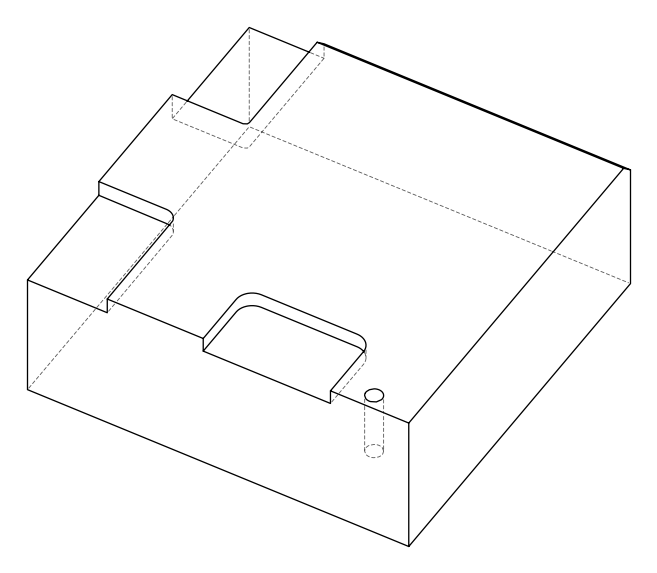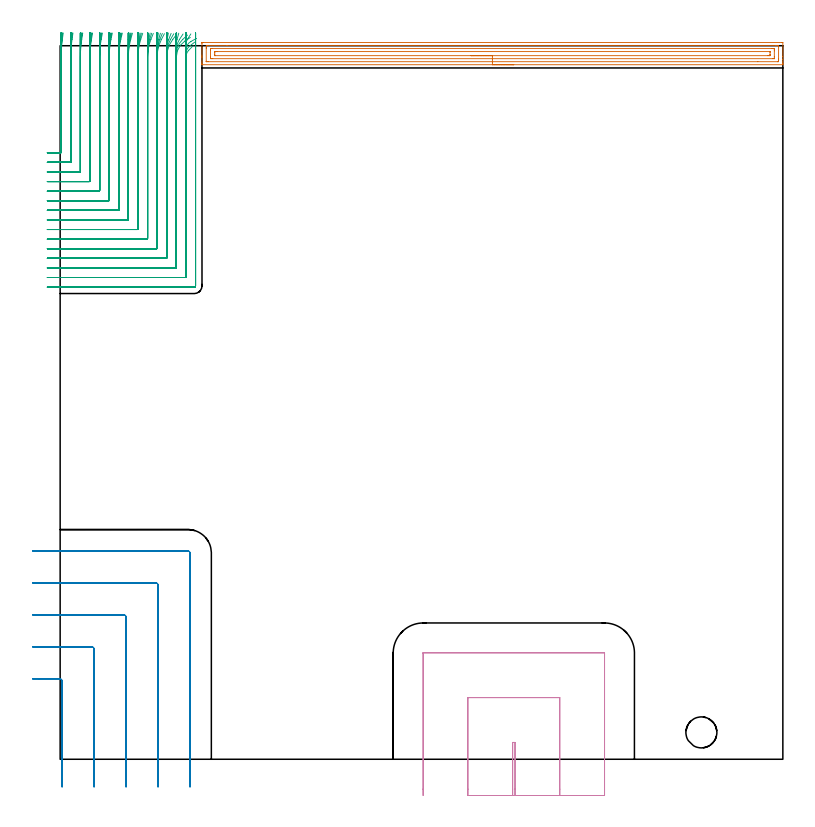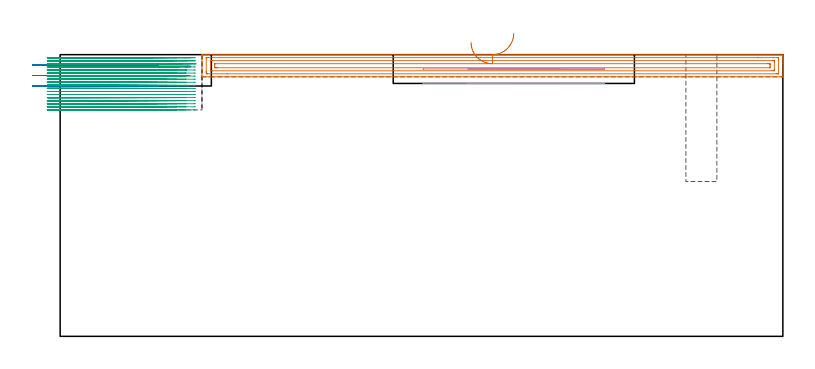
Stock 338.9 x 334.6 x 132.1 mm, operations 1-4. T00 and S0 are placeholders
(PLAN: 5 operations, 4 tool changes, 91.1 min)
(1 AREA_MILL | FG_CHAMFER_SURFACE | UGT0205_001 | 8.95 min | 15055 mm3)
(2 MILL_CORNER_NOTCH_RECTANGULAR | CORNER_NOTCH_RECTANGULAR | UGT0201_104 | Follow Part, ap 5, ae 75% | 4.09 min | 111877 mm3)
(3 MILL_CORNER_NOTCH_RECTANGULAR_1 | CORNER_NOTCH_RECTANGULAR_1 | NXT0201_008 | Follow Part, ap 1.5, ae 75% | 74.88 min | 199755 mm3)
(4 MILL_SLOT | SLOT_PARTIAL_RECTANGULAR | UGT0201_006 | Follow Part, ap 7, ae 75% | 2.39 min | 96426 mm3)
(5 MILL_BLIND_HOLE_FROM_SOLID_MATERIAL | STEP1POCKET | UGT0201_130 | Spiral | 0.82 min | 9828 mm3)
(TOOL UGT0205_001 | Chamfer Mill 20 x 3 x 45 deg. | D20 FL50 Z2)
(TOOL UGT0201_104 | End Mill 20 mm | D20 FL22 Z2)
(TOOL NXT0201_008 | ENDMILL 6mm [2P460-0600-NA 1630] | D6 FL26 Z6)
(TOOL UGT0201_006 | End Mill 28 mm | D28 FL25 Z2)
(TOOL UGT0201_130 | Carbide End Mill 12.0 | D12 FL15 Z4)
(OP 1 AREA_MILL)
G17 G21 G94 G90
T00 M6
G54
G17 G0 G90 X212.7 Y325.7 S1061 M3
G43 Z142.1 H0
G94 G1 X212.662 Z141.228 F250.
X212.548 Z140.363
X212.359 Z139.512
X212.097 Z138.68
X211.763 Z137.874
X211.36 Z137.1
X210.892 Z136.364
X210.36 Z135.672
X209.771 Z135.029
X209.128 Z134.44
X208.436 Z133.908
X207.7 Z133.44
X206.926 Z133.037
X206.12 Z132.703
X205.288 Z132.441
X204.437 Z132.252
X203.572 Z132.138
X202.7 Z132.1
X66.654
X66.51 Y325.702 Z132.089
X66.503 Y325.829 Z131.963
X66.5 Y325.963 Z131.836
Y326.349 Z131.45
Y326.956 Z130.838
Y329.013 Z128.785
Y329.585 Z128.209
Y330.175 Z127.62
Y335.72 Z122.077
X66.504 Y336.01 Z121.787
X66.51 Y336.092 Z121.705
X66.594 Y336.099 Z121.699
X67.101 Y336.1 Z121.7
X338.299
X338.811 Y336.094 Z121.703
X338.89 Y336.092 Z121.706
X338.9 Y336.006 Z121.791
Y329.585 Z128.209
Y328.136 Z129.661
Y326.956 Z130.838
Y326.349 Z131.45
Y326.08 Z131.719
Y325.963 Z131.836
X338.897 Y325.829 Z131.963
X338.89 Y325.702 Z132.089
X338.745 Y325.7 Z132.1
X202.7
Y327.114 Z130.686
X69.616
X68.885 Y327.115 Z130.685
X68.722 Y327.116 Z130.684
X68.542 Y327.121 Z130.679
X68.509 Y327.125 Z130.675
X68.505 Y327.149 Z130.651
X68.503 Y327.176 Z130.624
X68.5 Y327.334 Z130.466
Y333.469 Z124.331
X68.503 Y333.967 Z123.833
X68.509 Y334.336 Z123.464
X68.529 Y334.679 Z123.121
X68.885 Y334.683 Z123.117
X69.046 Y334.685 Z123.115
X78.245 Y334.686 Z123.114
X335.784
X336.515 Y334.685 Z123.115
X336.678 Y334.683 Z123.117
X336.858 Y334.679 Z123.121
X336.891 Y334.675 Z123.125
X336.895 Y334.651 Z123.149
X336.897 Y334.624 Z123.176
X336.9 Y334.466 Z123.334
Y328.331 Z129.469
X336.897 Y327.833 Z129.967
X336.891 Y327.464 Z130.336
X336.871 Y327.121 Z130.679
X336.515 Y327.116 Z130.684
X336.354 Y327.115 Z130.685
X327.165 Y327.114 Z130.686
X202.7
Y328.528 Z129.272
X71.561 Y328.529 Z129.271
X70.849 Y328.532 Z129.268
X70.669 Y328.535 Z129.265
X70.51 Y328.549 Z129.251
X70.505 Y328.709 Z129.091
X70.501 Y328.874 Z128.926
X70.5 Y329.585 Z128.215
Y332.38 Z125.42
X70.503 Y333.091 Z124.709
X70.507 Y333.25 Z124.55
X70.515 Y333.265 Z124.535
X70.532 Y333.268 Z124.532
X70.577 Y333.27 Z124.53
X70.669 Y333.271 Z124.529
X71.377 Y333.272 Z124.528
X333.839 Y333.271 Z124.529
X334.551 Y333.268 Z124.532
X334.731 Y333.264 Z124.536
X334.89 Y333.25 Z124.55
X334.895 Y333.091 Z124.709
X334.899 Y332.926 Z124.874
X334.9 Y332.214 Z125.586
Y329.42 Z128.38
X334.897 Y328.709 Z129.091
X334.893 Y328.55 Z129.25
X334.885 Y328.535 Z129.265
X334.868 Y328.532 Z129.268
X334.823 Y328.53 Z129.27
X334.731 Y328.529 Z129.271
X334.023 Y328.528 Z129.272
X202.7
Y329.943 Z127.857
X72.626
X72.559 Y329.944 Z127.856
X72.529 Y329.946 Z127.854
X72.515 Y329.949 Z127.851
X72.51 Y329.959 Z127.841
X72.506 Y330.049 Z127.751
X72.5 Y330.416 Z127.384
Y331.292 Z126.508
Y331.338 Z126.462
X72.507 Y331.753 Z126.047
X72.51 Y331.85 Z125.95
X72.641 Y331.854 Z125.946
X72.818 Y331.856 Z125.944
X73.345 Y331.857 Z125.943
X73.709
X332.774
X332.841 Y331.856 Z125.944
X332.871 Y331.854 Z125.946
X332.885 Y331.851 Z125.949
X332.89 Y331.841 Z125.959
X332.894 Y331.751 Z126.049
X332.9 Y331.384 Z126.416
Y330.508 Z127.292
Y330.462 Z127.338
X332.893 Y330.047 Z127.753
X332.89 Y329.95 Z127.85
X332.759 Y329.946 Z127.854
X332.582 Y329.944 Z127.856
X332.055 Y329.943 Z127.857
X331.691
X202.7
X201.828 Z127.895
X200.964 Z128.009
X200.112 Z128.198
X199.28 Z128.46
X198.474 Z128.794
X197.7 Z129.197
X196.964 Z129.666
X196.272 Z130.197
X195.629 Z130.786
X195.04 Z131.43
X194.509 Z132.122
X194.04 Z132.857
X193.637 Z133.631
X193.303 Z134.437
X193.041 Z135.269
X192.852 Z136.121
X192.738 Z136.986
X192.7 Z137.857
G0 Z142.1
M5
M2
(OP 2 MILL_CORNER_NOTCH_RECTANGULAR)
G17 G21 G94 G90
T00 M6
G54
G17 G0 G90 X0.9 Y-13. S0 M3
G43 Z142.1 H0
Z127.2
G94 G1 Y-10. F250.
Y36.706 F500.
G3 X-0.094 Y37.7 R1.
G1 X-10.
X-13. F250.
G0 Z142.1
X15.9 Y-13.
Z127.2
G1 Y-10.
Y51.705 F500.
G3 X14.905 Y52.7 R1.
G1 X-10.
X-13. F250.
G0 Z142.1
X30.9 Y-13.
Z127.2
G1 Y-10.
Y66.705 F500.
G3 X29.905 Y67.7 R1.
G1 X-10.
X-13. F250.
G0 Z142.1
X45.9 Y-13.
Z127.2
G1 Y-10.
Y81.705 F500.
G3 X44.905 Y82.7 R1.
G1 X-10.
X-13. F250.
G0 Z142.1
X60.9 Y-13.
Z127.2
G1 Y-10.
Y96.704 F500.
G3 X59.904 Y97.7 R1.
G1 X-10.
X-13. F250.
G0 Z142.1
X0.9 Y-13.
Z122.3
G1 Y-10.
Y36.706 F500.
G3 X-0.094 Y37.7 R1.
G1 X-10.
X-13. F250.
G0 Z142.1
X15.9 Y-13.
Z122.3
G1 Y-10.
Y51.705 F500.
G3 X14.905 Y52.7 R1.
G1 X-10.
X-13. F250.
G0 Z142.1
X30.9 Y-13.
Z122.3
G1 Y-10.
Y66.705 F500.
G3 X29.905 Y67.7 R1.
G1 X-10.
X-13. F250.
G0 Z142.1
X45.9 Y-13.
Z122.3
G1 Y-10.
Y81.705 F500.
G3 X44.905 Y82.7 R1.
G1 X-10.
X-13. F250.
G0 Z142.1
X60.9 Y-13.
Z122.3
G1 Y-10.
Y96.704 F500.
G3 X59.904 Y97.7 R1.
G1 X-10.
X-13. F250.
G0 Z142.1
X0.9 Y-13.
Z117.4
G1 Y-10.
Y36.706 F500.
G3 X-0.094 Y37.7 R1.
G1 X-10.
X-13. F250.
G0 Z142.1
X15.9 Y-13.
Z117.4
G1 Y-10.
Y51.705 F500.
G3 X14.905 Y52.7 R1.
G1 X-10.
X-13. F250.
G0 Z142.1
X30.9 Y-13.
Z117.4
G1 Y-10.
Y66.705 F500.
G3 X29.905 Y67.7 R1.
G1 X-10.
X-13. F250.
G0 Z142.1
X45.9 Y-13.
Z117.4
G1 Y-10.
Y81.705 F500.
G3 X44.905 Y82.7 R1.
G1 X-10.
X-13. F250.
G0 Z142.1
X60.9 Y-13.
Z117.4
G1 Y-10.
Y96.704 F500.
G3 X59.904 Y97.7 R1.
G1 X-10.
X-13. F250.
G0 Z142.1
M5
M2
(OP 3 MILL_CORNER_NOTCH_RECTANGULAR_1)
G17 G21 G94 G90
T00 M6
G54
G17 G0 G90 X-6. Y284.4 S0 M3
G43 Z142.1 H1
Z130.661
G94 G1 X-3. F250.
X0.205 F500.
G3 X0.5 Y284.695 R0.3
G1 Y329.319
G2 X1.047 Y337.6 R63.
G1 X1.441 Y340.574 F250.
G0 Z142.1
X-6. Y279.9
Z130.661
G1 X-3.
X4.704 F500.
G3 X5. Y280.196 R0.3
G1 Y329.319
G2 X5.589 Y337.6 R58.5
G1 X6.014 Y340.57 F250.
G0 Z142.1
X-6. Y275.4
Z130.661
G1 X-3.
X9.204 F500.
G3 X9.5 Y275.696 R0.3
G1 Y329.319
G2 X10.139 Y337.6 R54.
G1 X10.599 Y340.565 F250.
G0 Z142.1
X-6. Y270.9
Z130.661
G1 X-3.
X13.704 F500.
G3 X14. Y271.196 R0.3
G1 Y329.319
G2 X14.698 Y337.6 R49.5
G1 X15.2 Y340.558 F250.
G0 Z142.1
X-6. Y266.4
Z130.661
G1 X-3.
X18.204 F500.
G3 X18.5 Y266.696 R0.3
G1 Y329.319
G2 X19.269 Y337.6 R45.
G1 X19.821 Y340.549 F250.
G0 Z142.1
X-6. Y261.9
Z130.661
G1 X-3.
X22.704 F500.
G3 X23. Y262.196 R0.3
G1 Y329.319
G2 X23.856 Y337.6 R40.5
G1 X24.469 Y340.537 F250.
G0 Z142.1
X-6. Y257.4
Z130.661
G1 X-3.
X27.204 F500.
G3 X27.5 Y257.696 R0.3
G1 Y329.319
G2 X28.465 Y337.6 R36.
G1 X29.156 Y340.52 F250.
G0 Z142.1
X-6. Y252.9
Z130.661
G1 X-3.
X31.703 F500.
G3 X32. Y253.197 R0.3
G1 Y329.319
G2 X33.108 Y337.6 R31.5
G1 X33.897 Y340.494 F250.
G0 Z142.1
X-6. Y248.4
Z130.661
G1 X-3.
X36.203 F500.
G3 X36.5 Y248.697 R0.3
G1 Y329.319
G2 X37.801 Y337.6 R27.
G1 X38.722 Y340.455 F250.
G0 Z142.1
X-6. Y243.9
Z130.661
G1 X-3.
X40.703 F500.
G3 X41. Y244.197 R0.3
G1 Y329.319
G2 X42.579 Y337.6 R22.5
G1 X43.684 Y340.389 F250.
G0 Z142.1
X-6. Y239.4
Z130.661
G1 X-3.
X45.203 F500.
G3 X45.5 Y239.697 R0.3
G1 Y329.319
G2 X47.518 Y337.6 R18.
G1 X48.898 Y340.264 F250.
G0 Z142.1
X-6. Y234.9
Z130.661
G1 X-3.
X49.703 F500.
G3 X50. Y235.197 R0.3
G1 Y329.319
G2 X52.838 Y337.6 R13.5
G1 X54.679 Y339.969 F250.
G0 Z142.1
X-6. Y230.4
Z130.661
G1 X-3.
X54.203 F500.
G3 X54.5 Y230.697 R0.3
G1 Y329.319
G2 X58.548 Y336.834 R9.
G1 X61.053 Y338.485 F250.
G0 Z142.1
X-6. Y225.9
Z130.661
G1 X-3.
X58.702 F500.
G3 X59. Y226.198 R0.3
G1 Y329.319
G2 X60.271 Y332.453 R4.5
G1 X62.36 Y334.606 F250.
G0 Z142.1
X-6. Y221.4
Z130.661
G1 X-3.
X62.9 F500.
G3 X63.5 Y222. R0.6
G1 Y329.319
Y332.319 F250.
G0 Z142.1
X-6. Y284.4
Z129.222
G1 X-3.
X0.205 F500.
G3 X0.5 Y284.695 R0.3
G1 Y330.889
G2 X0.858 Y337.6 R63.
G1 X1.178 Y340.583 F250.
G0 Z142.1
X-6. Y279.9
Z129.222
G1 X-3.
X4.704 F500.
G3 X5. Y280.196 R0.3
G1 Y330.889
G2 X5.386 Y337.6 R58.5
G1 X5.73 Y340.58 F250.
G0 Z142.1
X-6. Y275.4
Z129.222
G1 X-3.
X9.204 F500.
G3 X9.5 Y275.696 R0.3
G1 Y330.889
G2 X9.919 Y337.6 R54.
G1 X10.291 Y340.577 F250.
G0 Z142.1
X-6. Y270.9
Z129.222
G1 X-3.
X13.704 F500.
G3 X14. Y271.196 R0.3
G1 Y330.889
G2 X14.457 Y337.6 R49.5
G1 X14.864 Y340.572 F250.
G0 Z142.1
X-6. Y266.4
Z129.222
G1 X-3.
X18.204 F500.
G3 X18.5 Y266.696 R0.3
G1 Y330.889
G2 X19.003 Y337.6 R45.
G1 X19.451 Y340.566 F250.
G0 Z142.1
X-6. Y261.9
Z129.222
G1 X-3.
X22.704 F500.
G3 X23. Y262.196 R0.3
G1 Y330.889
G2 X23.56 Y337.6 R40.5
G1 X24.057 Y340.559 F250.
G0 Z142.1
X-6. Y257.4
Z129.222
G1 X-3.
X27.204 F500.
G3 X27.5 Y257.696 R0.3
G1 Y330.889
G2 X28.131 Y337.6 R36.
G1 X28.69 Y340.547 F250.
G0 Z142.1
X-6. Y252.9
Z129.222
G1 X-3.
X31.703 F500.
G3 X32. Y253.197 R0.3
G1 Y330.889
G2 X32.723 Y337.6 R31.5
G1 X33.362 Y340.531 F250.
G0 Z142.1
X-6. Y248.4
Z129.222
G1 X-3.
X36.203 F500.
G3 X36.5 Y248.697 R0.3
G1 Y330.889
G2 X37.347 Y337.6 R27.
G1 X38.093 Y340.506 F250.
G0 Z142.1
X-6. Y243.9
Z129.222
G1 X-3.
X40.703 F500.
G3 X41. Y244.197 R0.3
G1 Y330.889
G2 X42.024 Y337.6 R22.5
G1 X42.919 Y340.463 F250.
G0 Z142.1
X-6. Y239.4
Z129.222
G1 X-3.
X45.203 F500.
G3 X45.5 Y239.697 R0.3
G1 Y330.889
G2 X46.798 Y337.6 R18.
G1 X47.916 Y340.384 F250.
G0 Z142.1
X-6. Y234.9
Z129.222
G1 X-3.
X49.703 F500.
G3 X50. Y235.197 R0.3
G1 Y330.889
G2 X51.786 Y337.6 R13.5
G1 X53.277 Y340.203 F250.
G0 Z142.1
X-6. Y230.4
Z129.222
G1 X-3.
X54.203 F500.
G3 X54.5 Y230.697 R0.3
G1 Y330.889
G2 X57.503 Y337.6 R9.
G1 X59.74 Y339.599 F250.
G0 Z142.1
X-6. Y225.9
Z129.222
G1 X-3.
X58.702 F500.
G3 X59. Y226.198 R0.3
G1 Y330.889
G2 X60.729 Y334.435 R4.5
G1 X63.093 Y336.282 F250.
G0 Z142.1
X-6. Y221.4
Z129.222
G1 X-3.
X62.9 F500.
G3 X63.5 Y222. R0.6
G1 Y330.889
Y333.889 F250.
G0 Z142.1
X-6. Y284.4
Z127.783
G1 X-3.
X0.205 F500.
G3 X0.5 Y284.695 R0.3
G1 Y332.65
G2 X0.695 Y337.6 R63.
G1 X0.931 Y340.591 F250.
G0 Z142.1
X-6. Y279.9
Z127.783
G1 X-3.
X4.704 F500.
G3 X5. Y280.196 R0.3
G1 Y332.65
G2 X5.21 Y337.6 R58.5
G1 X5.464 Y340.589 F250.
G0 Z142.1
X-6. Y275.4
Z127.783
G1 X-3.
X9.204 F500.
G3 X9.5 Y275.696 R0.3
G1 Y332.65
G2 X9.727 Y337.6 R54.
G1 X10.002 Y340.587 F250.
G0 Z142.1
X-6. Y270.9
Z127.783
G1 X-3.
X13.704 F500.
G3 X14. Y271.196 R0.3
G1 Y332.65
G2 X14.248 Y337.6 R49.5
G1 X14.548 Y340.585 F250.
G0 Z142.1
X-6. Y266.4
Z127.783
G1 X-3.
X18.204 F500.
G3 X18.5 Y266.696 R0.3
G1 Y332.65
G2 X18.773 Y337.6 R45.
G1 X19.103 Y340.582 F250.
G0 Z142.1
X-6. Y261.9
Z127.783
G1 X-3.
X22.704 F500.
G3 X23. Y262.196 R0.3
G1 Y332.65
G2 X23.304 Y337.6 R40.5
G1 X23.67 Y340.578 F250.
G0 Z142.1
X-6. Y257.4
Z127.783
G1 X-3.
X27.204 F500.
G3 X27.5 Y257.696 R0.3
G1 Y332.65
G2 X27.842 Y337.6 R36.
G1 X28.255 Y340.572 F250.
G0 Z142.1
X-6. Y252.9
Z127.783
G1 X-3.
X31.703 F500.
G3 X32. Y253.197 R0.3
G1 Y332.65
G2 X32.391 Y337.6 R31.5
G1 X32.863 Y340.563 F250.
G0 Z142.1
X-6. Y248.4
Z127.783
G1 X-3.
X36.203 F500.
G3 X36.5 Y248.697 R0.3
G1 Y332.65
G2 X36.958 Y337.6 R27.
G1 X37.508 Y340.549 F250.
G0 Z142.1
X-6. Y243.9
Z127.783
G1 X-3.
X40.703 F500.
G3 X41. Y244.197 R0.3
G1 Y332.65
G2 X41.551 Y337.6 R22.5
G1 X42.211 Y340.526 F250.
G0 Z142.1
X-6. Y239.4
Z127.783
G1 X-3.
X45.203 F500.
G3 X45.5 Y239.697 R0.3
G1 Y332.65
G2 X46.194 Y337.6 R18.
G1 X47.019 Y340.484 F250.
G0 Z142.1
X-6. Y234.9
Z127.783
G1 X-3.
X49.703 F500.
G3 X50. Y235.197 R0.3
G1 Y332.65
G2 X50.94 Y337.6 R13.5
G1 X52.04 Y340.391 F250.
G0 Z142.1
X-6. Y230.4
Z127.783
G1 X-3.
X54.203 F500.
G3 X54.5 Y230.697 R0.3
G1 Y332.65
G2 X55.984 Y337.6 R9.
G1 X57.634 Y340.105 F250.
G0 Z142.1
X-6. Y225.9
Z127.783
G1 X-3.
X58.702 F500.
G3 X59. Y226.198 R0.3
G1 Y332.65
G2 X61.311 Y336.581 R4.5
G1 X63.932 Y338.041 F250.
G0 Z142.1
X-6. Y221.4
Z127.783
G1 X-3.
X62.9 F500.
G3 X63.5 Y222. R0.6
G1 Y332.65
Y335.65 F250.
G0 Z142.1
X-6. Y284.4
Z126.344
G1 X-3.
X0.205 F500.
G3 X0.5 Y284.695 R0.3
G1 Y335.2
G2 X0.546 Y337.6 R63.
G1 X0.66 Y340.598 F250.
G0 Z142.1
X-6. Y279.9
Z126.344
G1 X-3.
X4.704 F500.
G3 X5. Y280.196 R0.3
G1 Y335.2
G2 X5.049 Y337.6 R58.5
G1 X5.172 Y340.597 F250.
G0 Z142.1
X-6. Y275.4
Z126.344
G1 X-3.
X9.204 F500.
G3 X9.5 Y275.696 R0.3
G1 Y335.2
G2 X9.553 Y337.6 R54.
G1 X9.687 Y340.597 F250.
G0 Z142.1
X-6. Y270.9
Z126.344
G1 X-3.
X13.704 F500.
G3 X14. Y271.196 R0.3
G1 Y335.2
G2 X14.058 Y337.6 R49.5
G1 X14.204 Y340.596 F250.
G0 Z142.1
X-6. Y266.4
Z126.344
G1 X-3.
X18.204 F500.
G3 X18.5 Y266.696 R0.3
G1 Y335.2
G2 X18.564 Y337.6 R45.
G1 X18.724 Y340.596 F250.
G0 Z142.1
X-6. Y261.9
Z126.344
G1 X-3.
X22.704 F500.
G3 X23. Y262.196 R0.3
G1 Y335.2
G2 X23.071 Y337.6 R40.5
G1 X23.249 Y340.595 F250.
G0 Z142.1
X-6. Y257.4
Z126.344
G1 X-3.
X27.204 F500.
G3 X27.5 Y257.696 R0.3
G1 Y335.2
G2 X27.58 Y337.6 R36.
G1 X27.78 Y340.593 F250.
G0 Z142.1
X-6. Y252.9
Z126.344
G1 X-3.
X31.703 F500.
G3 X32. Y253.197 R0.3
G1 Y335.2
G2 X32.092 Y337.6 R31.5
G1 X32.32 Y340.591 F250.
G0 Z142.1
X-6. Y248.4
Z126.344
G1 X-3.
X36.203 F500.
G3 X36.5 Y248.697 R0.3
G1 Y335.2
G2 X36.607 Y337.6 R27.
G1 X36.874 Y340.588 F250.
G0 Z142.1
X-6. Y243.9
Z126.344
G1 X-3.
X40.703 F500.
G3 X41. Y244.197 R0.3
G1 Y335.2
G2 X41.128 Y337.6 R22.5
G1 X41.448 Y340.583 F250.
G0 Z142.1
X-6. Y239.4
Z126.344
G1 X-3.
X45.203 F500.
G3 X45.5 Y239.697 R0.3
G1 Y335.2
G2 X45.661 Y337.6 R18.
G1 X46.061 Y340.573 F250.
G0 Z142.1
X-6. Y234.9
Z126.344
G1 X-3.
X49.703 F500.
G3 X50. Y235.197 R0.3
G1 Y335.2
G2 X50.215 Y337.6 R13.5
G1 X50.748 Y340.552 F250.
G0 Z142.1
X-6. Y230.4
Z126.344
G1 X-3.
X54.203 F500.
G3 X54.5 Y230.697 R0.3
G1 Y335.2
G2 X54.826 Y337.6 R9.
G1 X55.626 Y340.491 F250.
G0 Z142.1
X-6. Y225.9
Z126.344
G1 X-3.
X58.702 F500.
G3 X59. Y226.198 R0.3
G1 Y335.2
G2 X59.693 Y337.6 R4.5
G1 X61.294 Y340.138 F250.
G0 Z142.1
X-6. Y221.4
Z126.344
G1 X-3.
X62.9 F500.
G3 X63.5 Y222. R0.6
G1 Y335.2
Y338.2 F250.
G0 Z142.1
X-6. Y284.4
Z124.905
G1 X-3.
X0.205 F500.
G3 X0.5 Y284.695 R0.3
G1 Y337.226
G2 X0.501 Y337.6 R63.
G1 X0.519 Y340.6 F250.
G0 Z142.1
X-6. Y279.9
Z124.905
G1 X-3.
X4.704 F500.
G3 X5. Y280.196 R0.3
G1 Y337.226
G2 X5.001 Y337.6 R58.5
G1 X5.02 Y340.6 F250.
G0 Z142.1
X-6. Y275.4
Z124.905
G1 X-3.
X9.204 F500.
G3 X9.5 Y275.696 R0.3
G1 Y337.226
G2 X9.501 Y337.6 R54.
G1 X9.522 Y340.6 F250.
G0 Z142.1
X-6. Y270.9
Z124.905
G1 X-3.
X13.704 F500.
G3 X14. Y271.196 R0.3
G1 Y337.226
G2 X14.001 Y337.6 R49.5
G1 X14.024 Y340.6 F250.
G0 Z142.1
X-6. Y266.4
Z124.905
G1 X-3.
X18.204 F500.
G3 X18.5 Y266.696 R0.3
G1 Y337.226
G2 X18.502 Y337.6 R45.
G1 X18.527 Y340.6 F250.
G0 Z142.1
X-6. Y261.9
Z124.905
G1 X-3.
X22.704 F500.
G3 X23. Y262.196 R0.3
G1 Y337.226
G2 X23.002 Y337.6 R40.5
G1 X23.029 Y340.6 F250.
G0 Z142.1
X-6. Y257.4
Z124.905
G1 X-3.
X27.204 F500.
G3 X27.5 Y257.696 R0.3
G1 Y337.226
G2 X27.502 Y337.6 R36.
G1 X27.533 Y340.6 F250.
G0 Z142.1
X-6. Y252.9
Z124.905
G1 X-3.
X31.703 F500.
G3 X32. Y253.197 R0.3
G1 Y337.226
G2 X32.002 Y337.6 R31.5
G1 X32.038 Y340.6 F250.
G0 Z142.1
X-6. Y248.4
Z124.905
G1 X-3.
X36.203 F500.
G3 X36.5 Y248.697 R0.3
G1 Y337.226
G2 X36.503 Y337.6 R27.
G1 X36.544 Y340.6 F250.
G0 Z142.1
X-6. Y243.9
Z124.905
G1 X-3.
X40.703 F500.
G3 X41. Y244.197 R0.3
G1 Y337.226
G2 X41.003 Y337.6 R22.5
G1 X41.053 Y340.6 F250.
G0 Z142.1
X-6. Y239.4
Z124.905
G1 X-3.
X45.203 F500.
G3 X45.5 Y239.697 R0.3
G1 Y337.226
G2 X45.504 Y337.6 R18.
G1 X45.566 Y340.599 F250.
G0 Z142.1
X-6. Y234.9
Z124.905
G1 X-3.
X49.703 F500.
G3 X50. Y235.197 R0.3
G1 Y337.226
G2 X50.005 Y337.6 R13.5
G1 X50.088 Y340.599 F250.
G0 Z142.1
X-6. Y230.4
Z124.905
G1 X-3.
X54.203 F500.
G3 X54.5 Y230.697 R0.3
G1 Y337.226
G2 X54.508 Y337.6 R9.
G1 X54.633 Y340.597 F250.
G0 Z142.1
X-6. Y225.9
Z124.905
G1 X-3.
X58.702 F500.
G3 X59. Y226.198 R0.3
G1 Y337.226
G2 X59.016 Y337.6 R4.5
G1 X59.265 Y340.59 F250.
G0 Z142.1
X-6. Y221.4
Z124.905
G1 X-3.
X62.9 F500.
G3 X63.5 Y222. R0.6
G1 Y337.226
Y340.226 F250.
G0 Z142.1
X-6. Y284.4
Z123.467
G1 X-3.
X0.205 F500.
G3 X0.5 Y284.695 R0.3
G1 Y337.6
Y340.6 F250.
G0 Z142.1
X-6. Y279.9
Z123.467
G1 X-3.
X4.704 F500.
G3 X5. Y280.196 R0.3
G1 Y337.6
Y340.6 F250.
G0 Z142.1
X-6. Y275.4
Z123.467
G1 X-3.
X9.204 F500.
G3 X9.5 Y275.696 R0.3
G1 Y337.6
Y340.6 F250.
G0 Z142.1
X-6. Y270.9
Z123.467
G1 X-3.
X13.704 F500.
G3 X14. Y271.196 R0.3
G1 Y337.6
Y340.6 F250.
G0 Z142.1
X-6. Y266.4
Z123.467
G1 X-3.
X18.204 F500.
G3 X18.5 Y266.696 R0.3
G1 Y337.6
Y340.6 F250.
G0 Z142.1
X-6. Y261.9
Z123.467
G1 X-3.
X22.704 F500.
G3 X23. Y262.196 R0.3
G1 Y337.6
Y340.6 F250.
G0 Z142.1
X-6. Y257.4
Z123.467
G1 X-3.
X27.204 F500.
G3 X27.5 Y257.696 R0.3
G1 Y337.6
Y340.6 F250.
G0 Z142.1
X-6. Y252.9
Z123.467
G1 X-3.
X31.703 F500.
G3 X32. Y253.197 R0.3
G1 Y337.6
Y340.6 F250.
G0 Z142.1
X-6. Y248.4
Z123.467
G1 X-3.
X36.203 F500.
G3 X36.5 Y248.697 R0.3
G1 Y337.6
Y340.6 F250.
G0 Z142.1
X-6. Y243.9
Z123.467
G1 X-3.
X40.703 F500.
G3 X41. Y244.197 R0.3
G1 Y337.6
Y340.6 F250.
G0 Z142.1
X-6. Y239.4
Z123.467
G1 X-3.
X45.203 F500.
G3 X45.5 Y239.697 R0.3
G1 Y337.6
Y340.6 F250.
G0 Z142.1
X-6. Y234.9
Z123.467
G1 X-3.
X49.703 F500.
G3 X50. Y235.197 R0.3
G1 Y337.6
Y340.6 F250.
G0 Z142.1
X-6. Y230.4
Z123.467
G1 X-3.
X54.203 F500.
G3 X54.5 Y230.697 R0.3
G1 Y337.6
Y340.6 F250.
G0 Z142.1
X-6. Y225.9
Z123.467
G1 X-3.
X58.702 F500.
G3 X59. Y226.198 R0.3
G1 Y337.6
Y340.6 F250.
G0 Z142.1
X-6. Y221.4
Z123.467
G1 X-3.
X62.9 F500.
G3 X63.5 Y222. R0.6
G1 Y337.6
Y340.6 F250.
G0 Z142.1
X-6. Y284.4
Z122.028
G1 X-3.
X0.205 F500.
G3 X0.5 Y284.695 R0.3
G1 Y337.6
Y340.6 F250.
G0 Z142.1
X-6. Y279.9
Z122.028
G1 X-3.
X4.704 F500.
G3 X5. Y280.196 R0.3
G1 Y337.6
Y340.6 F250.
G0 Z142.1
X-6. Y275.4
Z122.028
G1 X-3.
X9.204 F500.
G3 X9.5 Y275.696 R0.3
G1 Y337.6
Y340.6 F250.
G0 Z142.1
X-6. Y270.9
Z122.028
G1 X-3.
X13.704 F500.
G3 X14. Y271.196 R0.3
G1 Y337.6
Y340.6 F250.
G0 Z142.1
X-6. Y266.4
Z122.028
G1 X-3.
X18.204 F500.
G3 X18.5 Y266.696 R0.3
G1 Y337.6
Y340.6 F250.
G0 Z142.1
X-6. Y261.9
Z122.028
G1 X-3.
X22.704 F500.
G3 X23. Y262.196 R0.3
G1 Y337.6
Y340.6 F250.
G0 Z142.1
X-6. Y257.4
Z122.028
G1 X-3.
X27.204 F500.
G3 X27.5 Y257.696 R0.3
G1 Y337.6
Y340.6 F250.
G0 Z142.1
X-6. Y252.9
Z122.028
G1 X-3.
X31.703 F500.
G3 X32. Y253.197 R0.3
G1 Y337.6
Y340.6 F250.
G0 Z142.1
X-6. Y248.4
Z122.028
G1 X-3.
X36.203 F500.
G3 X36.5 Y248.697 R0.3
G1 Y337.6
Y340.6 F250.
G0 Z142.1
X-6. Y243.9
Z122.028
G1 X-3.
X40.703 F500.
G3 X41. Y244.197 R0.3
G1 Y337.6
Y340.6 F250.
G0 Z142.1
X-6. Y239.4
Z122.028
G1 X-3.
X45.203 F500.
G3 X45.5 Y239.697 R0.3
G1 Y337.6
Y340.6 F250.
G0 Z142.1
X-6. Y234.9
Z122.028
G1 X-3.
X49.703 F500.
G3 X50. Y235.197 R0.3
G1 Y337.6
Y340.6 F250.
G0 Z142.1
X-6. Y230.4
Z122.028
G1 X-3.
X54.203 F500.
G3 X54.5 Y230.697 R0.3
G1 Y337.6
Y340.6 F250.
G0 Z142.1
X-6. Y225.9
Z122.028
G1 X-3.
X58.702 F500.
G3 X59. Y226.198 R0.3
G1 Y337.6
Y340.6 F250.
G0 Z142.1
X-6. Y221.4
Z122.028
G1 X-3.
X62.9 F500.
G3 X63.5 Y222. R0.6
G1 Y337.6
Y340.6 F250.
G0 Z142.1
X-6. Y284.4
Z120.589
G1 X-3.
X0.205 F500.
G3 X0.5 Y284.695 R0.3
G1 Y337.6
Y340.6 F250.
G0 Z142.1
X-6. Y279.9
Z120.589
G1 X-3.
X4.704 F500.
G3 X5. Y280.196 R0.3
G1 Y337.6
Y340.6 F250.
G0 Z142.1
X-6. Y275.4
Z120.589
G1 X-3.
X9.204 F500.
G3 X9.5 Y275.696 R0.3
G1 Y337.6
Y340.6 F250.
G0 Z142.1
X-6. Y270.9
Z120.589
G1 X-3.
X13.704 F500.
G3 X14. Y271.196 R0.3
G1 Y337.6
Y340.6 F250.
G0 Z142.1
X-6. Y266.4
Z120.589
G1 X-3.
X18.204 F500.
G3 X18.5 Y266.696 R0.3
G1 Y337.6
Y340.6 F250.
G0 Z142.1
X-6. Y261.9
Z120.589
G1 X-3.
X22.704 F500.
G3 X23. Y262.196 R0.3
G1 Y337.6
Y340.6 F250.
G0 Z142.1
X-6. Y257.4
Z120.589
G1 X-3.
X27.204 F500.
G3 X27.5 Y257.696 R0.3
G1 Y337.6
Y340.6 F250.
G0 Z142.1
X-6. Y252.9
Z120.589
G1 X-3.
X31.703 F500.
G3 X32. Y253.197 R0.3
G1 Y337.6
Y340.6 F250.
G0 Z142.1
X-6. Y248.4
Z120.589
G1 X-3.
X36.203 F500.
G3 X36.5 Y248.697 R0.3
G1 Y337.6
Y340.6 F250.
G0 Z142.1
X-6. Y243.9
Z120.589
G1 X-3.
X40.703 F500.
G3 X41. Y244.197 R0.3
G1 Y337.6
Y340.6 F250.
G0 Z142.1
X-6. Y239.4
Z120.589
G1 X-3.
X45.203 F500.
G3 X45.5 Y239.697 R0.3
G1 Y337.6
Y340.6 F250.
G0 Z142.1
X-6. Y234.9
Z120.589
G1 X-3.
X49.703 F500.
G3 X50. Y235.197 R0.3
G1 Y337.6
Y340.6 F250.
G0 Z142.1
X-6. Y230.4
Z120.589
G1 X-3.
X54.203 F500.
G3 X54.5 Y230.697 R0.3
G1 Y337.6
Y340.6 F250.
G0 Z142.1
X-6. Y225.9
Z120.589
G1 X-3.
X58.702 F500.
G3 X59. Y226.198 R0.3
G1 Y337.6
Y340.6 F250.
G0 Z142.1
X-6. Y221.4
Z120.589
G1 X-3.
X62.9 F500.
G3 X63.5 Y222. R0.6
G1 Y337.6
Y340.6 F250.
G0 Z142.1
X-6. Y284.4
Z119.15
G1 X-3.
X0.205 F500.
G3 X0.5 Y284.695 R0.3
G1 Y337.6
Y340.6 F250.
G0 Z142.1
X-6. Y279.9
Z119.15
G1 X-3.
X4.704 F500.
G3 X5. Y280.196 R0.3
G1 Y337.6
Y340.6 F250.
G0 Z142.1
X-6. Y275.4
Z119.15
G1 X-3.
X9.204 F500.
G3 X9.5 Y275.696 R0.3
G1 Y337.6
Y340.6 F250.
G0 Z142.1
X-6. Y270.9
Z119.15
G1 X-3.
X13.704 F500.
G3 X14. Y271.196 R0.3
G1 Y337.6
Y340.6 F250.
G0 Z142.1
X-6. Y266.4
Z119.15
G1 X-3.
X18.204 F500.
G3 X18.5 Y266.696 R0.3
G1 Y337.6
Y340.6 F250.
G0 Z142.1
X-6. Y261.9
Z119.15
G1 X-3.
X22.704 F500.
G3 X23. Y262.196 R0.3
G1 Y337.6
Y340.6 F250.
G0 Z142.1
X-6. Y257.4
Z119.15
G1 X-3.
X27.204 F500.
G3 X27.5 Y257.696 R0.3
G1 Y337.6
Y340.6 F250.
G0 Z142.1
X-6. Y252.9
Z119.15
G1 X-3.
X31.703 F500.
G3 X32. Y253.197 R0.3
G1 Y337.6
Y340.6 F250.
G0 Z142.1
X-6. Y248.4
Z119.15
G1 X-3.
X36.203 F500.
G3 X36.5 Y248.697 R0.3
G1 Y337.6
Y340.6 F250.
G0 Z142.1
X-6. Y243.9
Z119.15
G1 X-3.
X40.703 F500.
G3 X41. Y244.197 R0.3
G1 Y337.6
Y340.6 F250.
G0 Z142.1
X-6. Y239.4
Z119.15
G1 X-3.
X45.203 F500.
G3 X45.5 Y239.697 R0.3
G1 Y337.6
Y340.6 F250.
G0 Z142.1
X-6. Y234.9
Z119.15
G1 X-3.
X49.703 F500.
G3 X50. Y235.197 R0.3
G1 Y337.6
Y340.6 F250.
G0 Z142.1
X-6. Y230.4
Z119.15
G1 X-3.
X54.203 F500.
G3 X54.5 Y230.697 R0.3
G1 Y337.6
Y340.6 F250.
G0 Z142.1
X-6. Y225.9
Z119.15
G1 X-3.
X58.702 F500.
G3 X59. Y226.198 R0.3
G1 Y337.6
Y340.6 F250.
G0 Z142.1
X-6. Y221.4
Z119.15
G1 X-3.
X62.9 F500.
G3 X63.5 Y222. R0.6
G1 Y337.6
Y340.6 F250.
G0 Z142.1
X-6. Y284.4
Z117.711
G1 X-3.
X0.205 F500.
G3 X0.5 Y284.695 R0.3
G1 Y337.6
Y340.6 F250.
G0 Z142.1
X-6. Y279.9
Z117.711
G1 X-3.
X4.704 F500.
G3 X5. Y280.196 R0.3
G1 Y337.6
Y340.6 F250.
G0 Z142.1
X-6. Y275.4
Z117.711
G1 X-3.
X9.204 F500.
G3 X9.5 Y275.696 R0.3
G1 Y337.6
Y340.6 F250.
G0 Z142.1
X-6. Y270.9
Z117.711
G1 X-3.
X13.704 F500.
G3 X14. Y271.196 R0.3
G1 Y337.6
Y340.6 F250.
G0 Z142.1
X-6. Y266.4
Z117.711
G1 X-3.
X18.204 F500.
G3 X18.5 Y266.696 R0.3
G1 Y337.6
Y340.6 F250.
G0 Z142.1
X-6. Y261.9
Z117.711
G1 X-3.
X22.704 F500.
G3 X23. Y262.196 R0.3
G1 Y337.6
Y340.6 F250.
G0 Z142.1
X-6. Y257.4
Z117.711
G1 X-3.
X27.204 F500.
G3 X27.5 Y257.696 R0.3
G1 Y337.6
Y340.6 F250.
G0 Z142.1
X-6. Y252.9
Z117.711
G1 X-3.
X31.703 F500.
G3 X32. Y253.197 R0.3
G1 Y337.6
Y340.6 F250.
G0 Z142.1
X-6. Y248.4
Z117.711
G1 X-3.
X36.203 F500.
G3 X36.5 Y248.697 R0.3
G1 Y337.6
Y340.6 F250.
G0 Z142.1
X-6. Y243.9
Z117.711
G1 X-3.
X40.703 F500.
G3 X41. Y244.197 R0.3
G1 Y337.6
Y340.6 F250.
G0 Z142.1
X-6. Y239.4
Z117.711
G1 X-3.
X45.203 F500.
G3 X45.5 Y239.697 R0.3
G1 Y337.6
Y340.6 F250.
G0 Z142.1
X-6. Y234.9
Z117.711
G1 X-3.
X49.703 F500.
G3 X50. Y235.197 R0.3
G1 Y337.6
Y340.6 F250.
G0 Z142.1
X-6. Y230.4
Z117.711
G1 X-3.
X54.203 F500.
G3 X54.5 Y230.697 R0.3
G1 Y337.6
Y340.6 F250.
G0 Z142.1
X-6. Y225.9
Z117.711
G1 X-3.
X58.702 F500.
G3 X59. Y226.198 R0.3
G1 Y337.6
Y340.6 F250.
G0 Z142.1
X-6. Y221.4
Z117.711
G1 X-3.
X62.9 F500.
G3 X63.5 Y222. R0.6
G1 Y337.6
Y340.6 F250.
G0 Z142.1
X-6. Y284.4
Z116.272
G1 X-3.
X0.205 F500.
G3 X0.5 Y284.695 R0.3
G1 Y337.6
Y340.6 F250.
G0 Z142.1
X-6. Y279.9
Z116.272
G1 X-3.
X4.704 F500.
G3 X5. Y280.196 R0.3
G1 Y337.6
Y340.6 F250.
G0 Z142.1
X-6. Y275.4
Z116.272
G1 X-3.
X9.204 F500.
G3 X9.5 Y275.696 R0.3
G1 Y337.6
Y340.6 F250.
G0 Z142.1
X-6. Y270.9
Z116.272
G1 X-3.
X13.704 F500.
G3 X14. Y271.196 R0.3
G1 Y337.6
Y340.6 F250.
G0 Z142.1
X-6. Y266.4
Z116.272
G1 X-3.
X18.204 F500.
G3 X18.5 Y266.696 R0.3
G1 Y337.6
Y340.6 F250.
G0 Z142.1
X-6. Y261.9
Z116.272
G1 X-3.
X22.704 F500.
G3 X23. Y262.196 R0.3
G1 Y337.6
Y340.6 F250.
G0 Z142.1
X-6. Y257.4
Z116.272
G1 X-3.
X27.204 F500.
G3 X27.5 Y257.696 R0.3
G1 Y337.6
Y340.6 F250.
G0 Z142.1
X-6. Y252.9
Z116.272
G1 X-3.
X31.703 F500.
G3 X32. Y253.197 R0.3
G1 Y337.6
Y340.6 F250.
G0 Z142.1
X-6. Y248.4
Z116.272
G1 X-3.
X36.203 F500.
G3 X36.5 Y248.697 R0.3
G1 Y337.6
Y340.6 F250.
G0 Z142.1
X-6. Y243.9
Z116.272
G1 X-3.
X40.703 F500.
G3 X41. Y244.197 R0.3
G1 Y337.6
Y340.6 F250.
G0 Z142.1
X-6. Y239.4
Z116.272
G1 X-3.
X45.203 F500.
G3 X45.5 Y239.697 R0.3
G1 Y337.6
Y340.6 F250.
G0 Z142.1
X-6. Y234.9
Z116.272
G1 X-3.
X49.703 F500.
G3 X50. Y235.197 R0.3
G1 Y337.6
Y340.6 F250.
G0 Z142.1
X-6. Y230.4
Z116.272
G1 X-3.
X54.203 F500.
G3 X54.5 Y230.697 R0.3
G1 Y337.6
Y340.6 F250.
G0 Z142.1
X-6. Y225.9
Z116.272
G1 X-3.
X58.702 F500.
G3 X59. Y226.198 R0.3
G1 Y337.6
Y340.6 F250.
G0 Z142.1
X-6. Y221.4
Z116.272
G1 X-3.
X62.9 F500.
G3 X63.5 Y222. R0.6
G1 Y337.6
Y340.6 F250.
G0 Z142.1
X-6. Y284.4
Z114.833
G1 X-3.
X0.205 F500.
G3 X0.5 Y284.695 R0.3
G1 Y337.6
Y340.6 F250.
G0 Z142.1
X-6. Y279.9
Z114.833
G1 X-3.
X4.704 F500.
G3 X5. Y280.196 R0.3
G1 Y337.6
Y340.6 F250.
G0 Z142.1
X-6. Y275.4
Z114.833
G1 X-3.
X9.204 F500.
G3 X9.5 Y275.696 R0.3
G1 Y337.6
Y340.6 F250.
G0 Z142.1
X-6. Y270.9
Z114.833
G1 X-3.
X13.704 F500.
G3 X14. Y271.196 R0.3
G1 Y337.6
Y340.6 F250.
G0 Z142.1
X-6. Y266.4
Z114.833
G1 X-3.
X18.204 F500.
G3 X18.5 Y266.696 R0.3
G1 Y337.6
Y340.6 F250.
G0 Z142.1
X-6. Y261.9
Z114.833
G1 X-3.
X22.704 F500.
G3 X23. Y262.196 R0.3
G1 Y337.6
Y340.6 F250.
G0 Z142.1
X-6. Y257.4
Z114.833
G1 X-3.
X27.204 F500.
G3 X27.5 Y257.696 R0.3
G1 Y337.6
Y340.6 F250.
G0 Z142.1
X-6. Y252.9
Z114.833
G1 X-3.
X31.703 F500.
G3 X32. Y253.197 R0.3
G1 Y337.6
Y340.6 F250.
G0 Z142.1
X-6. Y248.4
Z114.833
G1 X-3.
X36.203 F500.
G3 X36.5 Y248.697 R0.3
G1 Y337.6
Y340.6 F250.
G0 Z142.1
X-6. Y243.9
Z114.833
G1 X-3.
X40.703 F500.
G3 X41. Y244.197 R0.3
G1 Y337.6
Y340.6 F250.
G0 Z142.1
X-6. Y239.4
Z114.833
G1 X-3.
X45.203 F500.
G3 X45.5 Y239.697 R0.3
G1 Y337.6
Y340.6 F250.
G0 Z142.1
X-6. Y234.9
Z114.833
G1 X-3.
X49.703 F500.
G3 X50. Y235.197 R0.3
G1 Y337.6
Y340.6 F250.
G0 Z142.1
X-6. Y230.4
Z114.833
G1 X-3.
X54.203 F500.
G3 X54.5 Y230.697 R0.3
G1 Y337.6
Y340.6 F250.
G0 Z142.1
X-6. Y225.9
Z114.833
G1 X-3.
X58.702 F500.
G3 X59. Y226.198 R0.3
G1 Y337.6
Y340.6 F250.
G0 Z142.1
X-6. Y221.4
Z114.833
G1 X-3.
X62.9 F500.
G3 X63.5 Y222. R0.6
G1 Y337.6
Y340.6 F250.
G0 Z142.1
X-6. Y284.4
Z113.394
G1 X-3.
X0.205 F500.
G3 X0.5 Y284.695 R0.3
G1 Y337.6
Y340.6 F250.
G0 Z142.1
X-6. Y279.9
Z113.394
G1 X-3.
X4.704 F500.
G3 X5. Y280.196 R0.3
G1 Y337.6
Y340.6 F250.
G0 Z142.1
X-6. Y275.4
Z113.394
G1 X-3.
X9.204 F500.
G3 X9.5 Y275.696 R0.3
G1 Y337.6
Y340.6 F250.
G0 Z142.1
X-6. Y270.9
Z113.394
G1 X-3.
X13.704 F500.
G3 X14. Y271.196 R0.3
G1 Y337.6
Y340.6 F250.
G0 Z142.1
X-6. Y266.4
Z113.394
G1 X-3.
X18.204 F500.
G3 X18.5 Y266.696 R0.3
G1 Y337.6
Y340.6 F250.
G0 Z142.1
X-6. Y261.9
Z113.394
G1 X-3.
X22.704 F500.
G3 X23. Y262.196 R0.3
G1 Y337.6
Y340.6 F250.
G0 Z142.1
X-6. Y257.4
Z113.394
G1 X-3.
X27.204 F500.
G3 X27.5 Y257.696 R0.3
G1 Y337.6
Y340.6 F250.
G0 Z142.1
X-6. Y252.9
Z113.394
G1 X-3.
X31.703 F500.
G3 X32. Y253.197 R0.3
G1 Y337.6
Y340.6 F250.
G0 Z142.1
X-6. Y248.4
Z113.394
G1 X-3.
X36.203 F500.
G3 X36.5 Y248.697 R0.3
G1 Y337.6
Y340.6 F250.
G0 Z142.1
X-6. Y243.9
Z113.394
G1 X-3.
X40.703 F500.
G3 X41. Y244.197 R0.3
G1 Y337.6
Y340.6 F250.
G0 Z142.1
X-6. Y239.4
Z113.394
G1 X-3.
X45.203 F500.
G3 X45.5 Y239.697 R0.3
G1 Y337.6
Y340.6 F250.
G0 Z142.1
X-6. Y234.9
Z113.394
G1 X-3.
X49.703 F500.
G3 X50. Y235.197 R0.3
G1 Y337.6
Y340.6 F250.
G0 Z142.1
X-6. Y230.4
Z113.394
G1 X-3.
X54.203 F500.
G3 X54.5 Y230.697 R0.3
G1 Y337.6
Y340.6 F250.
G0 Z142.1
X-6. Y225.9
Z113.394
G1 X-3.
X58.702 F500.
G3 X59. Y226.198 R0.3
G1 Y337.6
Y340.6 F250.
G0 Z142.1
X-6. Y221.4
Z113.394
G1 X-3.
X62.9 F500.
G3 X63.5 Y222. R0.6
G1 Y337.6
Y340.6 F250.
G0 Z142.1
X-6. Y284.4
Z111.956
G1 X-3.
X0.205 F500.
G3 X0.5 Y284.695 R0.3
G1 Y337.6
Y340.6 F250.
G0 Z142.1
X-6. Y279.9
Z111.956
G1 X-3.
X4.704 F500.
G3 X5. Y280.196 R0.3
G1 Y337.6
Y340.6 F250.
G0 Z142.1
X-6. Y275.4
Z111.956
G1 X-3.
X9.204 F500.
G3 X9.5 Y275.696 R0.3
G1 Y337.6
Y340.6 F250.
G0 Z142.1
X-6. Y270.9
Z111.956
G1 X-3.
X13.704 F500.
G3 X14. Y271.196 R0.3
G1 Y337.6
Y340.6 F250.
G0 Z142.1
X-6. Y266.4
Z111.956
G1 X-3.
X18.204 F500.
G3 X18.5 Y266.696 R0.3
G1 Y337.6
Y340.6 F250.
G0 Z142.1
X-6. Y261.9
Z111.956
G1 X-3.
X22.704 F500.
G3 X23. Y262.196 R0.3
G1 Y337.6
Y340.6 F250.
G0 Z142.1
X-6. Y257.4
Z111.956
G1 X-3.
X27.204 F500.
G3 X27.5 Y257.696 R0.3
G1 Y337.6
Y340.6 F250.
G0 Z142.1
X-6. Y252.9
Z111.956
G1 X-3.
X31.703 F500.
G3 X32. Y253.197 R0.3
G1 Y337.6
Y340.6 F250.
G0 Z142.1
X-6. Y248.4
Z111.956
G1 X-3.
X36.203 F500.
G3 X36.5 Y248.697 R0.3
G1 Y337.6
Y340.6 F250.
G0 Z142.1
X-6. Y243.9
Z111.956
G1 X-3.
X40.703 F500.
G3 X41. Y244.197 R0.3
G1 Y337.6
Y340.6 F250.
G0 Z142.1
X-6. Y239.4
Z111.956
G1 X-3.
X45.203 F500.
G3 X45.5 Y239.697 R0.3
G1 Y337.6
Y340.6 F250.
G0 Z142.1
X-6. Y234.9
Z111.956
G1 X-3.
X49.703 F500.
G3 X50. Y235.197 R0.3
G1 Y337.6
Y340.6 F250.
G0 Z142.1
X-6. Y230.4
Z111.956
G1 X-3.
X54.203 F500.
G3 X54.5 Y230.697 R0.3
G1 Y337.6
Y340.6 F250.
G0 Z142.1
X-6. Y225.9
Z111.956
G1 X-3.
X58.702 F500.
G3 X59. Y226.198 R0.3
G1 Y337.6
Y340.6 F250.
G0 Z142.1
X-6. Y221.4
Z111.956
G1 X-3.
X62.9 F500.
G3 X63.5 Y222. R0.6
G1 Y337.6
Y340.6 F250.
G0 Z142.1
X-6. Y284.4
Z110.517
G1 X-3.
X0.205 F500.
G3 X0.5 Y284.695 R0.3
G1 Y337.6
Y340.6 F250.
G0 Z142.1
X-6. Y279.9
Z110.517
G1 X-3.
X4.704 F500.
G3 X5. Y280.196 R0.3
G1 Y337.6
Y340.6 F250.
G0 Z142.1
X-6. Y275.4
Z110.517
G1 X-3.
X9.204 F500.
G3 X9.5 Y275.696 R0.3
G1 Y337.6
Y340.6 F250.
G0 Z142.1
X-6. Y270.9
Z110.517
G1 X-3.
X13.704 F500.
G3 X14. Y271.196 R0.3
G1 Y337.6
Y340.6 F250.
G0 Z142.1
X-6. Y266.4
Z110.517
G1 X-3.
X18.204 F500.
G3 X18.5 Y266.696 R0.3
G1 Y337.6
Y340.6 F250.
G0 Z142.1
X-6. Y261.9
Z110.517
G1 X-3.
X22.704 F500.
G3 X23. Y262.196 R0.3
G1 Y337.6
Y340.6 F250.
G0 Z142.1
X-6. Y257.4
Z110.517
G1 X-3.
X27.204 F500.
G3 X27.5 Y257.696 R0.3
G1 Y337.6
Y340.6 F250.
G0 Z142.1
X-6. Y252.9
Z110.517
G1 X-3.
X31.703 F500.
G3 X32. Y253.197 R0.3
G1 Y337.6
Y340.6 F250.
G0 Z142.1
X-6. Y248.4
Z110.517
G1 X-3.
X36.203 F500.
G3 X36.5 Y248.697 R0.3
G1 Y337.6
Y340.6 F250.
G0 Z142.1
X-6. Y243.9
Z110.517
G1 X-3.
X40.703 F500.
G3 X41. Y244.197 R0.3
G1 Y337.6
Y340.6 F250.
G0 Z142.1
X-6. Y239.4
Z110.517
G1 X-3.
X45.203 F500.
G3 X45.5 Y239.697 R0.3
G1 Y337.6
Y340.6 F250.
G0 Z142.1
X-6. Y234.9
Z110.517
G1 X-3.
X49.703 F500.
G3 X50. Y235.197 R0.3
G1 Y337.6
Y340.6 F250.
G0 Z142.1
X-6. Y230.4
Z110.517
G1 X-3.
X54.203 F500.
G3 X54.5 Y230.697 R0.3
G1 Y337.6
Y340.6 F250.
G0 Z142.1
X-6. Y225.9
Z110.517
G1 X-3.
X58.702 F500.
G3 X59. Y226.198 R0.3
G1 Y337.6
Y340.6 F250.
G0 Z142.1
X-6. Y221.4
Z110.517
G1 X-3.
X62.9 F500.
G3 X63.5 Y222. R0.6
G1 Y337.6
Y340.6 F250.
G0 Z142.1
X-6. Y284.4
Z109.078
G1 X-3.
X0.205 F500.
G3 X0.5 Y284.695 R0.3
G1 Y337.6
Y340.6 F250.
G0 Z142.1
X-6. Y279.9
Z109.078
G1 X-3.
X4.704 F500.
G3 X5. Y280.196 R0.3
G1 Y337.6
Y340.6 F250.
G0 Z142.1
X-6. Y275.4
Z109.078
G1 X-3.
X9.204 F500.
G3 X9.5 Y275.696 R0.3
G1 Y337.6
Y340.6 F250.
G0 Z142.1
X-6. Y270.9
Z109.078
G1 X-3.
X13.704 F500.
G3 X14. Y271.196 R0.3
G1 Y337.6
Y340.6 F250.
G0 Z142.1
X-6. Y266.4
Z109.078
G1 X-3.
X18.204 F500.
G3 X18.5 Y266.696 R0.3
G1 Y337.6
Y340.6 F250.
G0 Z142.1
X-6. Y261.9
Z109.078
G1 X-3.
X22.704 F500.
G3 X23. Y262.196 R0.3
G1 Y337.6
Y340.6 F250.
G0 Z142.1
X-6. Y257.4
Z109.078
G1 X-3.
X27.204 F500.
G3 X27.5 Y257.696 R0.3
G1 Y337.6
Y340.6 F250.
G0 Z142.1
X-6. Y252.9
Z109.078
G1 X-3.
X31.703 F500.
G3 X32. Y253.197 R0.3
G1 Y337.6
Y340.6 F250.
G0 Z142.1
X-6. Y248.4
Z109.078
G1 X-3.
X36.203 F500.
G3 X36.5 Y248.697 R0.3
G1 Y337.6
Y340.6 F250.
G0 Z142.1
X-6. Y243.9
Z109.078
G1 X-3.
X40.703 F500.
G3 X41. Y244.197 R0.3
G1 Y337.6
Y340.6 F250.
G0 Z142.1
X-6. Y239.4
Z109.078
G1 X-3.
X45.203 F500.
G3 X45.5 Y239.697 R0.3
G1 Y337.6
Y340.6 F250.
G0 Z142.1
X-6. Y234.9
Z109.078
G1 X-3.
X49.703 F500.
G3 X50. Y235.197 R0.3
G1 Y337.6
Y340.6 F250.
G0 Z142.1
X-6. Y230.4
Z109.078
G1 X-3.
X54.203 F500.
G3 X54.5 Y230.697 R0.3
G1 Y337.6
Y340.6 F250.
G0 Z142.1
X-6. Y225.9
Z109.078
G1 X-3.
X58.702 F500.
G3 X59. Y226.198 R0.3
G1 Y337.6
Y340.6 F250.
G0 Z142.1
X-6. Y221.4
Z109.078
G1 X-3.
X62.9 F500.
G3 X63.5 Y222. R0.6
G1 Y337.6
Y340.6 F250.
G0 Z142.1
X-6. Y284.4
Z107.639
G1 X-3.
X0.205 F500.
G3 X0.5 Y284.695 R0.3
G1 Y337.6
Y340.6 F250.
G0 Z142.1
X-6. Y279.9
Z107.639
G1 X-3.
X4.704 F500.
G3 X5. Y280.196 R0.3
G1 Y337.6
Y340.6 F250.
G0 Z142.1
X-6. Y275.4
Z107.639
G1 X-3.
X9.204 F500.
G3 X9.5 Y275.696 R0.3
G1 Y337.6
Y340.6 F250.
G0 Z142.1
X-6. Y270.9
Z107.639
G1 X-3.
X13.704 F500.
G3 X14. Y271.196 R0.3
G1 Y337.6
Y340.6 F250.
G0 Z142.1
X-6. Y266.4
Z107.639
G1 X-3.
X18.204 F500.
G3 X18.5 Y266.696 R0.3
G1 Y337.6
Y340.6 F250.
G0 Z142.1
X-6. Y261.9
Z107.639
G1 X-3.
X22.704 F500.
G3 X23. Y262.196 R0.3
G1 Y337.6
Y340.6 F250.
G0 Z142.1
X-6. Y257.4
Z107.639
G1 X-3.
X27.204 F500.
G3 X27.5 Y257.696 R0.3
G1 Y337.6
Y340.6 F250.
G0 Z142.1
X-6. Y252.9
Z107.639
G1 X-3.
X31.703 F500.
G3 X32. Y253.197 R0.3
G1 Y337.6
Y340.6 F250.
G0 Z142.1
X-6. Y248.4
Z107.639
G1 X-3.
X36.203 F500.
G3 X36.5 Y248.697 R0.3
G1 Y337.6
Y340.6 F250.
G0 Z142.1
X-6. Y243.9
Z107.639
G1 X-3.
X40.703 F500.
G3 X41. Y244.197 R0.3
G1 Y337.6
Y340.6 F250.
G0 Z142.1
X-6. Y239.4
Z107.639
G1 X-3.
X45.203 F500.
G3 X45.5 Y239.697 R0.3
G1 Y337.6
Y340.6 F250.
G0 Z142.1
X-6. Y234.9
Z107.639
G1 X-3.
X49.703 F500.
G3 X50. Y235.197 R0.3
G1 Y337.6
Y340.6 F250.
G0 Z142.1
X-6. Y230.4
Z107.639
G1 X-3.
X54.203 F500.
G3 X54.5 Y230.697 R0.3
G1 Y337.6
Y340.6 F250.
G0 Z142.1
X-6. Y225.9
Z107.639
G1 X-3.
X58.702 F500.
G3 X59. Y226.198 R0.3
G1 Y337.6
Y340.6 F250.
G0 Z142.1
X-6. Y221.4
Z107.639
G1 X-3.
X62.9 F500.
G3 X63.5 Y222. R0.6
G1 Y337.6
Y340.6 F250.
G0 Z142.1
X-6. Y284.4
Z106.2
G1 X-3.
X0.205 F500.
G3 X0.5 Y284.695 R0.3
G1 Y337.6
Y340.6 F250.
G0 Z142.1
X-6. Y279.9
Z106.2
G1 X-3.
X4.704 F500.
G3 X5. Y280.196 R0.3
G1 Y337.6
Y340.6 F250.
G0 Z142.1
X-6. Y275.4
Z106.2
G1 X-3.
X9.204 F500.
G3 X9.5 Y275.696 R0.3
G1 Y337.6
Y340.6 F250.
G0 Z142.1
X-6. Y270.9
Z106.2
G1 X-3.
X13.704 F500.
G3 X14. Y271.196 R0.3
G1 Y337.6
Y340.6 F250.
G0 Z142.1
X-6. Y266.4
Z106.2
G1 X-3.
X18.204 F500.
G3 X18.5 Y266.696 R0.3
G1 Y337.6
Y340.6 F250.
G0 Z142.1
X-6. Y261.9
Z106.2
G1 X-3.
X22.704 F500.
G3 X23. Y262.196 R0.3
G1 Y337.6
Y340.6 F250.
G0 Z142.1
X-6. Y257.4
Z106.2
G1 X-3.
X27.204 F500.
G3 X27.5 Y257.696 R0.3
G1 Y337.6
Y340.6 F250.
G0 Z142.1
X-6. Y252.9
Z106.2
G1 X-3.
X31.703 F500.
G3 X32. Y253.197 R0.3
G1 Y337.6
Y340.6 F250.
G0 Z142.1
X-6. Y248.4
Z106.2
G1 X-3.
X36.203 F500.
G3 X36.5 Y248.697 R0.3
G1 Y337.6
Y340.6 F250.
G0 Z142.1
X-6. Y243.9
Z106.2
G1 X-3.
X40.703 F500.
G3 X41. Y244.197 R0.3
G1 Y337.6
Y340.6 F250.
G0 Z142.1
X-6. Y239.4
Z106.2
G1 X-3.
X45.203 F500.
G3 X45.5 Y239.697 R0.3
G1 Y337.6
Y340.6 F250.
G0 Z142.1
X-6. Y234.9
Z106.2
G1 X-3.
X49.703 F500.
G3 X50. Y235.197 R0.3
G1 Y337.6
Y340.6 F250.
G0 Z142.1
X-6. Y230.4
Z106.2
G1 X-3.
X54.203 F500.
G3 X54.5 Y230.697 R0.3
G1 Y337.6
Y340.6 F250.
G0 Z142.1
X-6. Y225.9
Z106.2
G1 X-3.
X58.702 F500.
G3 X59. Y226.198 R0.3
G1 Y337.6
Y340.6 F250.
G0 Z142.1
X-6. Y221.4
Z106.2
G1 X-3.
X62.9 F500.
G3 X63.5 Y222. R0.6
G1 Y337.6
Y340.6 F250.
G0 Z142.1
M5
M2
(OP 4 MILL_SLOT)
G17 G21 G94 G90
T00 M6
G54
G17 G0 G90 X213.3 Y-17. S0 M3
G43 Z142.1 H0
Z125.35
G94 G1 Y-14. F250.
Y7.9 F500.
X212.2
Y-14.
Y-17. F250.
X234.3
Y-14.
Y28.9 F500.
X191.2
Y-14.
Y-17. F250.
X255.3
Y-14.
Y49.8 F500.
X255.295 Y49.855
X255.255 Y49.895
X255.2 Y49.9
X170.3
X170.245 Y49.895
X170.205 Y49.855
X170.2 Y49.8
Y-14.
Y-17. F250.
G0 X213.3 Z118.6
G1 Y-14.
Y7.9 F500.
X212.2
Y-14.
Y-17. F250.
X234.3
Y-14.
Y28.9 F500.
X191.2
Y-14.
Y-17. F250.
X255.3
Y-14.
Y49.8 F500.
X255.295 Y49.855
X255.255 Y49.895
X255.2 Y49.9
X170.3
X170.245 Y49.895
X170.205 Y49.855
X170.2 Y49.8
Y-14.
Y-17. F250.
G0 Z142.1
M5
M2
